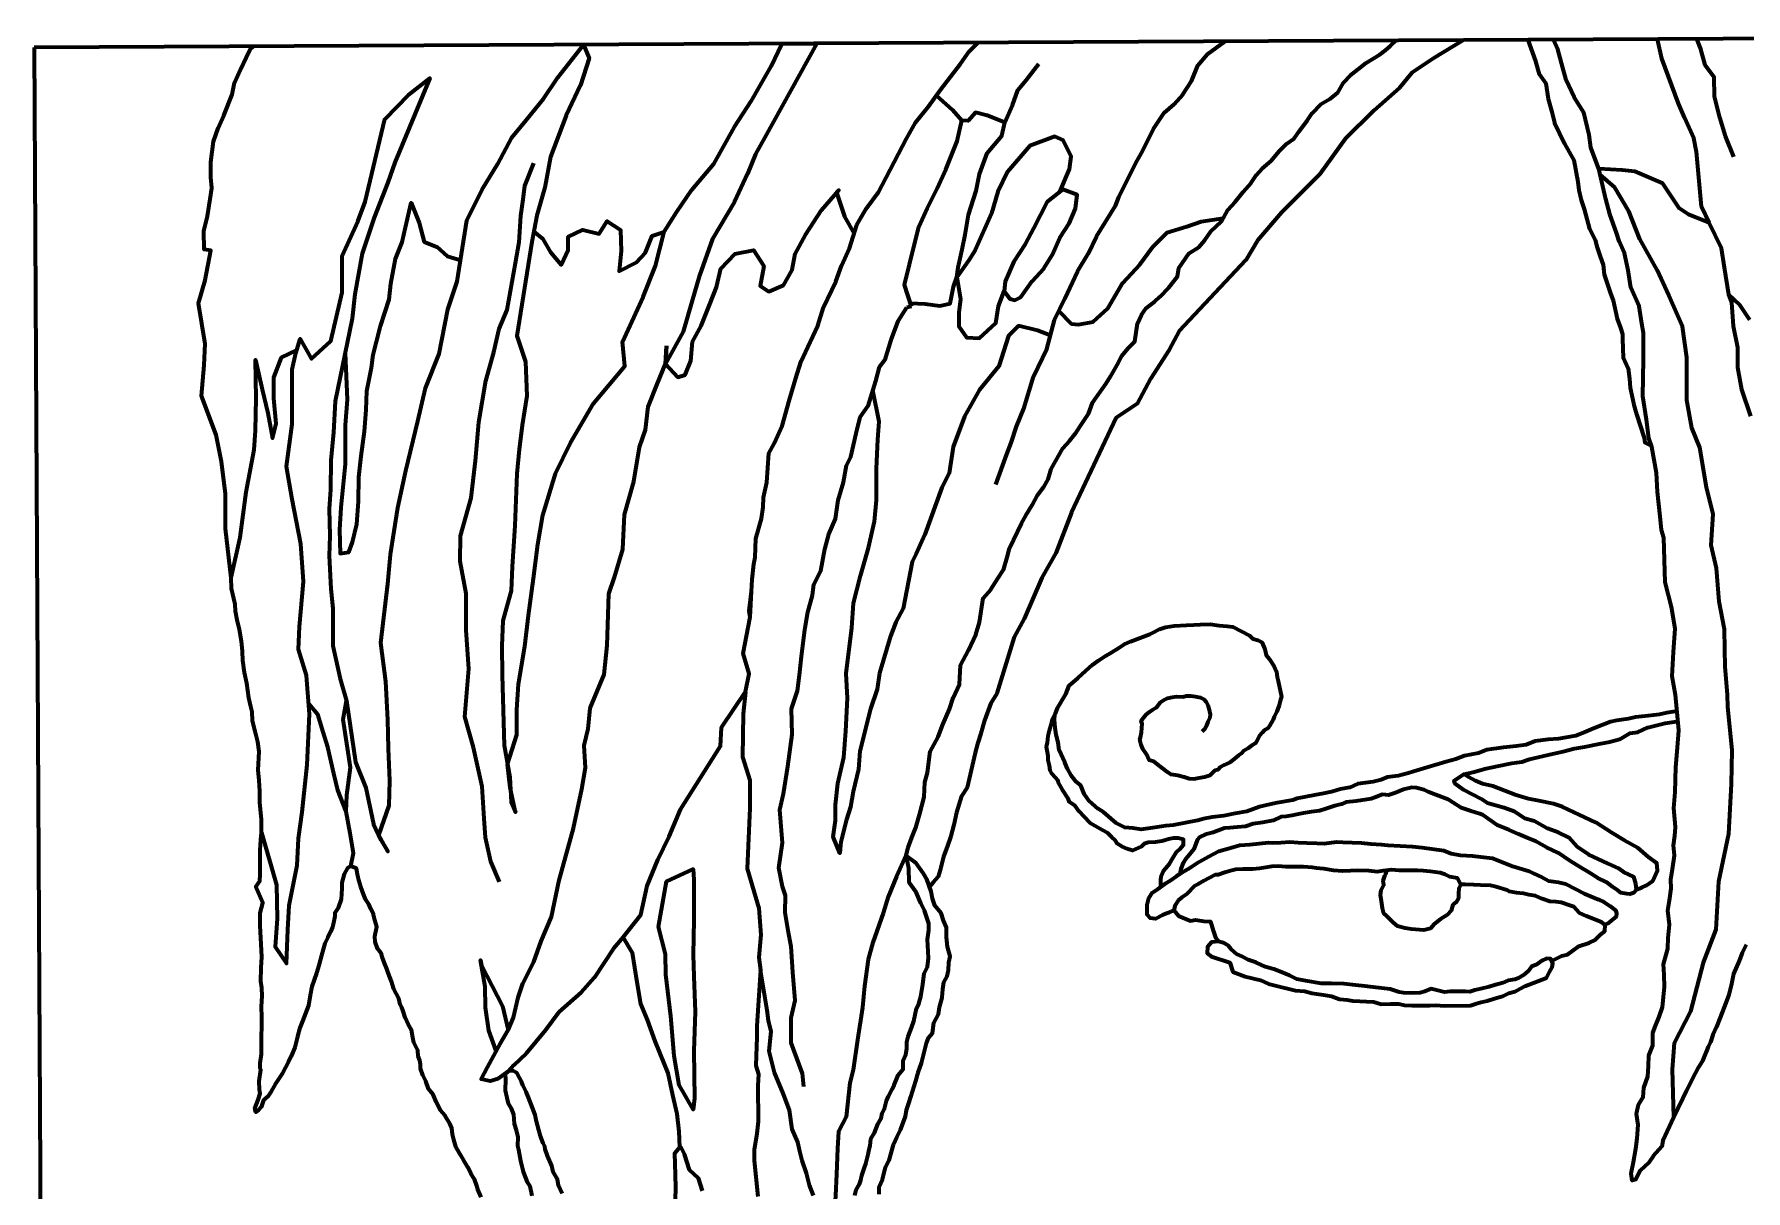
# Model space of a CAD drawing. Header units: inches. Extents: x 6 to 349, y 11 to 154.
# Drawn here: x 20.83 to 68.31, y 120.51 to 152.59 of the extents above; entities that cross this region are included whole.
import ezdxf

# ---------------------------------------------------------------- set-up
doc = ezdxf.new("R2010")
doc.units = ezdxf.units.IN
doc.header["$MEASUREMENT"] = 0
doc.layers.add('gruba', color=130, linetype='Continuous', lineweight=211)

msp = doc.modelspace()

# ---------------------------------------------------------------- linework, layer by layer
at = {"layer": 'gruba'}
for p, q in [((92.173, 152.593), (20.828, 152.223)), ((20.828, 152.223), (21.398, 42.221))]:
    msp.add_line(p, q, dxfattribs=at)
for points in [[(45.02, 129.817), (45.076, 130.03), (45.172, 130.312), (45.289, 130.584), (45.395, 130.978), (45.513, 131.436), (45.534, 131.846), (45.609, 132.113), (45.683, 132.691), (45.902, 133.106), (46.035, 133.442), (46.217, 133.873), (46.318, 134.182), (46.499, 134.561), (46.526, 135.091), (46.75, 135.506), (46.952, 135.943), (47.048, 136.279), (47.15, 136.952), (47.368, 137.186), (47.56, 137.49), (47.72, 137.735), (47.821, 138.087), (47.88, 138.337), (48.217, 139.027), (48.339, 139.246), (48.515, 139.528), (48.664, 139.81), (48.835, 140.039), (48.952, 140.252), (49.038, 140.54), (49.363, 141.107), (49.545, 141.309), (49.731, 141.544), (49.891, 141.783), (50.072, 142.066), (50.184, 142.364), (50.569, 142.899), (50.681, 143.097), (50.872, 143.422), (51, 143.667), (51.171, 143.88), (51.358, 144.066), (51.438, 144.569), (51.545, 144.809), (51.673, 144.99), (51.912, 145.177), (52.051, 145.31), (52.307, 145.571), (52.542, 145.869), (52.579, 146.103), (52.868, 146.522), (53.139, 146.687), (53.305, 146.884), (53.465, 147.118), (53.763, 147.395), (53.944, 147.72), (54.142, 147.944), (54.361, 148.223), (54.585, 148.474), (54.734, 148.692), (54.894, 148.868), (55.145, 149.076), (55.363, 149.348), (55.566, 149.55), (55.779, 149.704), (55.907, 149.886), (56.148, 150.207), (56.276, 150.404), (56.515, 150.649), (56.777, 150.798), (56.99, 150.974), (57.144, 151.251), (57.347, 151.454), (57.555, 151.624), (57.774, 151.795), (58.157, 152.034), (58.317, 152.152), (58.456, 152.274), (58.606, 152.418)], [(60.476, 152.428), (59.654, 151.929), (59.048, 151.518), (58.702, 151.107), (57.987, 150.48), (57.208, 149.701), (56.494, 148.706), (55.996, 148.208), (55.433, 147.646), (54.762, 146.867), (54.438, 146.327), (52.594, 144.352), (52.313, 143.833), (51.793, 143.032), (51.426, 142.34), (50.841, 141.951), (49.605, 139.326), (49.172, 138.201), (48.783, 137.509), (48.293, 136.377), (48.012, 135.867), (47.528, 134.306), (47.368, 134.039), (47.192, 133.554), (47.086, 133.197), (47.006, 132.931), (46.926, 132.659), (46.707, 131.697), (46.547, 131.452), (46.414, 130.999), (46.334, 130.658), (46.259, 130.349), (46.152, 130.046), (46.051, 129.779), (45.955, 129.407), (45.902, 129.215), (45.769, 129.06), (45.665, 128.942)], [(62.264, 152.437), (62.476, 151.847), (62.576, 151.481), (62.762, 151.222), (62.829, 150.803), (62.929, 150.437), (63.002, 150.138), (63.283, 149.562), (63.537, 149.095), (63.645, 148.495), (63.679, 148.27), (63.737, 147.991), (63.837, 147.716), (63.971, 147.192), (64.13, 146.892), (64.188, 146.68), (64.272, 146.426), (64.351, 146.196), (64.384, 145.93), (64.551, 145.403), (64.631, 145.207), (64.739, 144.698), (64.835, 144.452), (64.885, 144.273), (64.885, 144.131), (64.906, 143.625), (65.048, 143.324), (65.081, 143.029), (65.098, 142.783), (65.144, 142.566), (65.206, 142.316), (65.277, 142.049), (65.49, 141.397), (65.511, 141.264), (65.689, 141.174)], [(68.321, 127.335), (68.208, 127.11), (68.122, 126.886), (67.963, 126.529), (67.91, 126.245), (67.838, 125.947), (67.752, 125.722), (67.597, 125.317), (67.494, 125.056), (67.39, 124.833), (67.328, 124.63), (67.261, 124.497), (67.112, 124.109), (66.995, 123.935), (66.825, 123.6), (66.66, 123.28), (66.564, 123.065), (66.419, 122.783), (66.315, 122.547), (66.008, 121.894), (65.975, 121.737), (65.735, 121.464), (65.623, 121.294), (65.378, 121.074), (65.262, 120.821), (65.154, 120.797), (65.133, 120.987), (65.191, 121.306), (65.254, 121.671), (65.295, 121.961), (65.32, 122.342), (65.278, 122.64), (65.332, 122.889), (65.465, 123.106), (65.478, 123.363), (65.589, 123.682), (65.614, 123.968), (65.623, 124.262), (65.726, 124.54), (65.731, 124.89), (65.801, 125.085), (65.901, 125.338), (66, 125.603), (66.029, 125.889), (66.054, 126.166), (66.046, 126.496), (66.025, 126.794), (66.149, 127.225), (66.154, 127.523), (66.191, 127.892), (66.145, 128.284), (66.195, 128.557), (66.237, 128.897), (66.232, 129.145), (66.274, 129.427), (66.328, 129.806), (66.303, 130.083), (66.344, 130.357), (66.361, 130.593), (66.315, 131.127), (66.347, 131.562), (66.368, 132.262), (66.41, 132.803), (66.453, 133.28), (66.357, 134.271), (66.262, 134.78), (66.304, 135.448), (66.346, 136.106), (66.251, 136.71), (66.071, 137.389), (66.032, 138.62), (65.972, 138.833), (65.932, 139.218), (65.859, 139.896), (65.832, 140.422), (65.699, 141.143), (65.619, 141.389), (65.552, 141.908), (65.453, 142.553), (65.466, 143.058), (65.473, 143.57), (65.472, 144.312), (65.426, 144.565), (65.346, 145.05), (65.119, 145.569), (65.046, 146.048), (64.946, 146.52), (64.8, 146.852), (64.72, 147.085), (64.533, 147.6), (64.427, 148.013), (64.227, 148.857), (64.074, 149.276), (64.014, 149.449), (63.961, 149.801), (63.814, 150.417), (63.548, 150.849), (63.328, 151.321), (63.195, 151.793), (63.095, 152.172), (62.975, 152.441)], [(68.447, 141.994), (68.196, 142.733), (68.087, 143.351), (68.087, 143.905), (67.969, 144.491), (67.922, 145.147), (67.836, 145.374), (67.719, 146.119), (67.633, 146.659), (67.297, 147.362), (67.078, 147.807), (66.944, 149.326), (66.866, 149.709), (66.608, 150.279), (66.444, 150.67), (65.975, 151.923), (65.857, 152.456)], [(67.977, 149.195), (67.742, 149.769), (67.584, 150.287), (67.443, 150.869), (67.435, 151.403), (67.183, 151.736), (67.049, 152.208), (66.947, 152.462)], [(33.225, 120.328), (33.134, 120.544), (33.106, 120.643), (33.04, 120.831), (32.943, 120.99), (32.852, 121.167), (32.747, 121.346), (32.673, 121.475), (32.526, 121.723), (32.472, 121.924), (32.427, 122.079), (32.412, 122.246), (32.354, 122.377), (32.225, 122.585), (32.09, 122.743), (31.974, 122.975), (31.891, 123.182), (31.769, 123.338), (31.689, 123.55), (31.61, 123.716), (31.544, 123.9), (31.542, 124.023), (31.521, 124.127), (31.476, 124.246), (31.468, 124.399), (31.362, 124.624), (31.327, 124.763), (31.29, 124.974), (31.198, 125.126), (31.115, 125.311), (31.056, 125.522), (31.026, 125.592), (30.981, 125.675), (30.945, 125.838), (30.807, 126.099), (30.736, 126.312), (30.647, 126.558), (30.605, 126.668), (30.541, 126.82), (30.481, 126.996), (30.454, 127.102), (30.355, 127.231), (30.282, 127.414), (30.279, 127.565), (30.332, 127.829), (30.273, 128.011), (30.24, 128.169), (30.162, 128.329), (30.107, 128.455), (30.013, 128.6), (29.961, 128.736), (29.892, 128.94), (29.832, 129.121), (29.8, 129.295), (29.772, 129.451), (29.607, 129.515), (29.52, 129.456), (29.422, 129.291), (29.36, 129.055), (29.36, 128.897), (29.339, 128.596), (29.261, 128.355), (29.169, 128.223), (29.165, 128.126), (29.139, 127.984), (29.103, 127.818), (29.048, 127.695), (28.968, 127.532), (28.892, 127.367), (28.797, 127.036), (28.726, 126.755), (28.656, 126.545), (28.53, 126.178), (28.479, 125.933), (28.44, 125.648), (28.268, 125.213), (28.197, 125.026), (28.128, 124.784), (28.056, 124.479), (27.952, 124.24), (27.878, 124.081), (27.717, 123.773), (27.532, 123.492), (27.479, 123.395), (27.398, 123.261), (27.306, 123.127), (27.191, 123.019), (27.122, 122.825), (27.05, 122.742), (26.979, 122.691), (26.951, 122.795), (27.036, 123.032), (27.098, 123.21), (27.08, 123.316), (27.066, 123.546), (27.117, 123.863), (27.094, 123.902), (27.094, 124.048), (27.135, 124.297), (27.135, 124.64), (27.135, 124.838), (27.135, 124.838), (27.142, 125.02), (27.14, 125.329), (27.133, 125.621), (27.154, 125.905), (27.14, 126.141), (27.11, 126.326), (27.124, 126.692), (27.145, 126.997), (27.099, 127.865), (27.096, 128.218), (27.17, 128.492), (26.976, 128.937), (27.089, 129.102), (27.092, 129.289), (27.099, 129.662), (27.099, 129.955), (27.115, 130.252), (27.129, 130.452), (27.131, 130.796), (27.101, 131.088), (27.085, 131.277), (27.082, 131.594), (27.071, 131.89), (27.043, 132.178), (27.066, 132.698), (27.032, 132.965), (26.972, 133.182), (26.884, 133.542), (26.87, 133.793), (26.835, 133.941), (26.782, 134.182), (26.727, 134.59), (26.662, 134.883), (26.618, 135.218), (26.604, 135.469), (26.577, 135.753), (26.521, 136.081), (26.454, 136.348), (26.411, 136.583), (26.399, 136.781), (26.298, 137.214), (26.291, 137.509), (26.291, 137.509), (26.134, 138.885), (26.134, 139.842), (26.027, 140.739), (25.875, 141.483), (25.465, 142.562), (25.541, 143.413), (25.571, 144.006), (25.389, 145.134), (25.571, 145.772), (25.723, 146.592), (25.544, 146.619), (25.532, 147.133), (25.639, 147.55), (25.705, 148.016), (25.753, 148.324), (25.729, 148.616), (25.729, 149.046), (25.801, 149.62), (25.926, 149.99), (26.087, 150.336), (26.315, 150.923), (26.386, 151.246), (26.548, 151.616), (26.703, 151.95), (26.81, 152.159), (26.912, 152.254)], [(27.129, 130.452), (27.549, 128.996), (27.566, 128.06), (27.514, 127.28), (27.826, 126.812), (27.861, 127.748), (27.896, 128.424), (28.121, 129.533), (28.156, 130.279), (28.26, 131.007), (28.399, 132.324), (28.468, 133.728), (28.381, 134.802), (28.156, 135.522), (28.191, 136.163), (28.295, 137.411), (28.226, 138.451), (27.983, 139.699), (27.827, 140.6), (27.983, 141.779), (27.983, 143.294), (28.087, 143.745), (28.209, 144.143), (28.521, 143.589), (29.058, 144.074), (29.37, 145.426), (29.37, 146.448), (29.804, 147.401), (30.012, 147.939), (30.551, 150.232), (31.21, 150.908), (31.799, 151.376), (30.828, 149.037), (30.637, 148.482), (30.256, 147.511), (29.926, 146.506), (29.718, 145.38), (29.649, 144.704), (29.18, 142.411), (29.128, 141.544), (29.059, 140.764), (29.042, 139.967), (29.007, 139.422), (29.024, 138.677), (29.007, 138.122), (29.059, 137.203), (29.111, 136.666), (29.111, 135.626), (29.319, 134.708), (29.493, 134.101), (29.736, 132.397), (30.031, 131.686), (30.239, 130.681), (30.447, 130.248), (30.638, 129.918), (30.385, 130.376), (30.672, 131.201), (30.69, 131.877), (30.655, 132.778), (30.638, 133.575), (30.586, 134.632), (30.447, 135.707), (30.638, 137.342), (30.707, 138.157), (30.915, 139.457), (31.141, 140.479), (31.471, 141.854), (31.679, 142.773), (32.061, 143.726), (32.304, 144.957), (32.564, 145.737), (32.825, 147.423), (33.258, 148.289), (33.692, 149), (34.074, 149.728), (34.472, 150.213), (34.958, 150.802), (35.357, 151.392), (36.067, 152.302), (36.224, 151.929), (35.981, 151.184), (35.582, 150.335), (35.149, 149.191), (34.993, 148.341), (34.767, 147.562), (34.629, 146.834), (34.212, 144.229), (34.455, 143.501), (34.489, 142.565), (34.368, 141.751), (34.281, 141.075), (34.212, 140.399), (34.16, 138.954), (34.09, 137.828), (34.056, 137.152), (33.83, 136.32), (33.795, 135.627), (33.813, 134.812), (33.865, 132.865), (34.021, 131.981), (34.055, 131.288), (34.177, 131.01), (34.035, 131.696), (33.956, 132.347), (34.212, 133.159), (34.212, 133.853), (34.264, 134.563), (34.437, 135.603), (34.541, 136.47), (34.68, 137.492), (34.802, 138.434), (34.94, 139.249), (35.287, 140.41), (35.704, 141.259), (36.345, 142.351), (37.214, 143.38), (37.145, 144.056), (37.717, 145.304), (38.064, 146.171), (38.307, 147.107), (38.655, 147.666), (39.071, 148.273), (39.678, 149.001), (40.25, 150.023), (40.719, 150.734), (41.274, 151.704), (41.568, 152.33), (42.54, 152.335), (41.1, 149.729), (40.84, 149.261), (40.615, 148.724), (40.25, 147.944), (39.643, 146.921), (39.279, 145.899), (39.071, 145.171), (38.828, 144.339), (38.339, 143.451)], [(41.048, 139.471), (41.058, 139.74), (41.147, 140.16), (41.211, 140.975), (41.351, 141.243), (41.58, 141.733), (41.778, 142.461), (41.944, 143.022), (42.103, 143.525), (42.288, 143.919), (42.569, 144.515), (42.722, 145.018), (43.066, 145.737), (43.225, 146.17), (43.448, 146.66), (43.646, 147.306), (43.907, 147.752), (44.251, 148.21), (44.461, 148.618), (45.029, 149.696), (45.278, 150.148), (45.634, 150.588), (45.966, 151.046), (46.527, 151.775), (46.763, 152.112), (47.005, 152.358)], [(47.506, 140.103), (47.805, 140.946), (47.928, 141.253), (48.077, 141.709), (48.279, 142.21), (48.552, 143.096), (48.92, 143.868), (49.132, 144.673), (49.422, 145.261), (49.765, 146.007), (50.063, 146.498), (50.292, 146.981), (50.819, 147.832), (50.915, 148.069), (51.39, 149.023), (51.575, 149.348), (51.882, 149.971), (52.172, 150.41), (52.453, 150.655), (52.69, 150.919), (52.936, 151.287), (53.112, 151.726), (53.375, 152.042), (53.858, 152.394)], [(47.751, 150.142), (47.963, 150.623), (48.116, 151.038), (48.342, 151.315), (48.692, 151.774)], [(45.164, 145.043), (44.974, 145.644), (45.112, 146.203), (45.365, 147.248), (45.597, 147.754), (45.872, 148.314), (46.115, 148.841), (46.431, 149.622), (46.558, 150.202), (46.315, 150.487), (45.856, 150.895)], [(49.277, 148.22), (49.544, 148.851), (49.595, 149.201), (49.376, 149.652), (49.143, 149.754), (48.444, 149.492), (47.831, 148.778), (47.562, 148.218), (47.38, 147.62), (46.927, 146.599), (46.752, 146.329), (46.424, 145.855), (46.461, 146.125), (46.57, 146.62), (46.65, 147.028), (46.745, 147.582), (46.956, 148.252), (47.051, 148.711), (47.263, 149.293), (47.671, 149.778), (47.751, 150.142), (47.263, 150.339), (46.935, 150.419), (46.738, 150.186), (46.558, 150.202)], [(33.738, 129.081), (33.49, 129.647), (33.349, 130.307), (33.313, 130.837), (33.254, 131.722), (33.018, 132.806), (32.77, 133.655), (32.888, 134.992), (32.806, 136.065), (32.806, 137.079), (32.641, 137.975), (32.652, 138.682), (32.947, 139.736), (33.065, 140.762), (33.16, 141.835), (33.36, 142.978), (33.573, 143.77), (33.726, 144.419), (33.951, 144.949), (34.175, 146.239), (34.281, 146.828), (34.329, 147.559), (34.388, 148.007), (34.435, 148.385), (34.684, 149.014)], [(67.297, 147.362), (66.723, 147.589), (66.471, 147.757), (66.01, 148.448), (65.234, 148.784), (64.877, 148.826), (64.227, 148.857)], [(66.315, 122.547), (66.271, 123.869), (66.33, 124.611), (66.78, 125.491), (67.132, 126.839), (67.484, 127.757), (67.562, 129.085), (67.836, 130.414), (67.914, 131.801), (67.933, 132.719), (67.807, 133.932), (67.8, 134.269), (67.738, 135.056), (67.73, 135.532), (67.715, 136.084), (67.569, 136.852), (67.492, 137.777), (67.346, 138.414), (67.4, 139.274), (67.223, 140.026), (67.032, 141.131), (66.81, 141.671), (66.675, 142.445), (66.675, 143.624), (66.552, 144.484), (66.171, 145.348), (65.851, 146.048), (65.372, 146.908), (65.064, 147.681), (64.671, 148.345), (64.265, 148.695)], [(38.368, 143.949), (38.339, 143.451), (38.682, 143.076), (38.887, 143.144), (39.04, 143.536), (39.091, 144.064), (39.33, 144.506), (39.569, 145.102), (39.756, 145.579), (39.875, 146.09), (40.267, 146.499), (40.778, 146.601), (41.068, 146.158), (40.966, 145.613), (41.205, 145.46), (41.614, 145.63), (41.852, 146.056), (41.937, 146.499), (42.227, 147.027), (42.67, 147.708), (43.147, 148.27), (43.088, 148.2), (43.301, 147.538), (43.571, 147.061)], [(45.135, 145.136), (45.542, 145.112), (45.95, 145.061), (46.235, 145.119), (46.329, 145.585), (46.424, 145.855), (46.519, 145.243), (46.475, 144.871), (46.475, 144.485), (46.686, 144.179), (47.051, 144.158), (47.503, 144.573), (47.576, 145.053), (47.736, 145.469), (47.896, 145.25), (48.028, 145.214), (48.195, 145.294), (48.516, 145.745), (48.837, 146.095), (49.062, 146.459), (49.281, 146.947), (49.536, 147.34), (49.711, 147.755), (49.762, 148.141), (49.361, 148.287), (48.931, 147.945), (48.552, 147.202), (48.319, 146.765), (48.006, 146.284), (47.758, 145.731), (47.736, 145.469)], [(29.454, 143.749), (29.513, 142.459), (29.458, 141.75), (29.458, 141.26), (29.458, 140.661), (29.331, 139.462), (29.295, 138.845), (29.313, 138.191), (29.551, 138.228), (29.658, 138.506), (29.779, 138.999), (29.822, 139.634), (29.829, 140.305), (29.901, 140.89), (29.987, 141.575), (30.037, 142.171), (30.051, 142.692), (30.18, 143.334), (30.23, 143.698), (30.323, 144.055), (30.437, 144.497), (30.673, 145.236), (30.723, 145.671), (30.852, 146.363), (31.037, 146.827), (31.13, 147.234), (31.28, 147.912), (31.508, 147.362), (31.644, 146.834), (31.994, 146.691), (32.28, 146.434), (32.655, 146.329)], [(34.683, 147.119), (34.939, 146.917), (35.145, 146.55), (35.444, 146.194), (35.64, 146.607), (35.64, 146.974), (36.042, 147.17), (36.501, 147.055), (36.72, 147.411), (37.088, 147.17), (37.11, 146.573), (37.053, 146.021), (37.524, 146.262), (37.789, 146.538), (37.972, 146.997), (38.307, 147.107)], [(49.254, 144.92), (49.6, 144.558), (49.79, 144.536), (50.202, 144.61), (50.614, 144.98), (51.026, 145.697), (51.501, 146.203), (51.86, 146.699), (52.261, 147.09), (52.799, 147.259), (53.201, 147.396), (53.814, 147.487)], [(68.422, 144.666), (68.147, 145.085), (67.836, 145.374)], [(42.176, 123.395), (42.145, 123.759), (41.828, 124.614), (41.828, 125.31), (41.939, 125.785), (41.875, 126.577), (41.828, 127.289), (41.74, 127.729), (41.659, 128.227), (41.671, 128.7), (41.584, 128.951), (41.484, 129.468), (41.584, 130.164), (41.515, 131.072), (41.615, 131.524), (41.733, 132.282), (41.852, 133.166), (41.833, 133.881), (41.998, 134.375), (42.06, 134.808), (42.115, 135.33), (42.204, 136.066), (42.286, 136.557), (42.419, 137.033), (42.454, 137.329), (42.646, 137.702), (42.759, 138.306), (42.872, 138.723), (43.055, 139.148), (43.126, 139.669), (43.274, 140.168), (43.36, 140.632), (43.481, 140.87), (43.629, 141.515), (43.739, 141.967), (43.965, 142.283), (44.176, 142.975), (44.277, 143.365), (44.437, 143.567), (44.601, 144.117), (44.793, 144.634), (45.033, 145.013)], [(45.164, 145.043), (45.033, 145.013)], [(49.017, 144.237), (48.659, 144.372), (48.133, 144.504), (47.853, 144.224), (47.59, 143.386), (47.047, 142.728), (46.635, 141.988), (46.323, 141.15), (46.213, 140.414), (46.007, 140.014), (45.538, 138.711), (45.291, 138.176), (45.182, 137.953), (44.929, 136.666), (44.728, 136.284), (44.579, 135.895), (44.274, 134.869), (44.209, 134.422), (44.028, 133.878), (43.729, 132.702), (43.697, 132.203), (43.548, 131.581), (43.47, 131.159), (43.36, 130.81), (43.206, 130.188), (43.175, 129.877), (43.175, 129.877), (42.988, 130.323), (43.06, 130.779), (43.06, 131.215), (43.123, 131.806), (43.289, 132.532), (43.341, 133.257), (43.392, 134.17), (43.351, 134.854), (43.507, 136.123), (43.559, 136.807), (43.745, 137.564), (43.974, 138.342), (44.14, 139.078), (44.192, 139.674), (44.192, 140.545), (44.233, 141.354), (44.264, 141.851), (44.096, 142.714)], [(38.733, 121.722), (38.719, 122.155), (38.66, 122.642), (38.543, 123.159), (38.417, 123.773), (38.056, 124.661), (37.84, 125.25), (37.655, 125.698), (37.557, 126.293), (37.421, 127.112), (37.167, 127.541), (36.894, 127.229), (36.357, 126.42), (35.996, 126.01), (35.382, 125.464), (35.011, 124.967), (34.474, 124.314), (34.133, 123.992), (33.986, 123.829), (33.684, 123.612), (33.479, 123.553), (33.225, 123.602), (33.401, 123.933), (33.752, 124.587), (33.977, 124.967), (34.123, 125.318), (34.25, 125.874), (34.386, 126.254), (34.689, 126.858), (34.894, 127.434), (35.177, 128.106), (35.391, 129.126), (35.567, 129.76), (35.792, 130.569), (36.016, 131.651), (36.123, 132.246), (36.084, 132.86), (36.192, 133.324), (36.25, 133.899), (36.641, 134.835), (36.719, 135.634), (36.768, 137.071), (36.924, 137.529), (37.158, 138.309), (37.207, 139.268), (37.461, 140.185), (37.617, 141.141), (37.783, 141.618), (37.861, 142.252), (38.105, 142.886), (38.339, 143.451), (38.368, 143.949)], [(26.291, 137.509), (26.291, 137.509), (26.536, 138.63), (26.707, 139.886), (26.925, 141.062), (26.97, 141.6), (26.981, 142.498), (26.97, 143.564), (27.149, 142.733), (27.306, 142.083), (27.441, 141.387), (27.542, 141.78), (27.475, 142.487), (27.475, 143.07), (27.688, 143.62), (28.113, 143.829)], [(40.692, 136.422), (40.664, 136.6), (40.724, 137.134), (40.747, 137.463), (40.791, 137.89), (40.831, 138.074), (40.85, 138.604), (41.001, 139.158), (41.048, 139.471)], [(40.555, 134.352), (40.661, 134.845), (40.497, 135.417), (40.692, 136.422), (40.724, 137.134)], [(52.084, 128.943), (52.083, 129.06), (52.077, 129.137), (52.094, 129.234), (52.159, 129.381), (52.224, 129.459), (52.325, 129.576), (52.413, 129.736), (52.519, 129.902), (52.612, 129.988), (52.713, 130.106), (52.713, 130.17), (52.711, 130.255), (52.564, 130.287), (52.429, 130.291), (52.297, 130.259), (52.113, 130.203), (51.93, 130.175), (51.727, 130.166), (51.623, 130.129), (51.548, 130.063), (51.292, 129.949), (51.148, 129.99), (51.003, 130.061), (50.876, 130.136), (50.811, 130.232), (50.721, 130.322), (50.598, 130.438), (50.462, 130.513), (50.265, 130.619), (50.123, 130.706), (49.957, 130.883), (49.814, 131.032), (49.7, 131.187), (49.543, 131.288), (49.508, 131.391), (49.351, 131.631), (49.239, 131.826), (49.23, 131.878), (49.055, 132.077), (49.012, 132.168), (48.99, 132.31), (48.956, 132.453), (48.954, 132.578), (48.909, 132.821), (48.939, 132.947), (48.956, 133.126), (48.997, 133.277), (49.057, 133.499), (49.073, 133.591), (49.159, 133.749), (49.213, 133.894), (49.443, 134.287), (49.536, 134.525), (49.645, 134.618), (49.789, 134.736), (49.901, 134.844), (50.182, 135.096), (50.354, 135.216), (50.517, 135.331), (50.722, 135.448), (50.918, 135.566), (51.051, 135.665), (51.244, 135.75), (51.772, 135.947), (51.869, 135.992), (52.041, 136.091), (52.207, 136.142), (52.448, 136.179), (52.789, 136.2), (52.997, 136.206), (53.178, 136.218), (53.447, 136.224), (53.7, 136.191), (53.923, 136.17), (54.074, 136.151), (54.542, 135.916), (54.631, 135.819), (54.776, 135.785), (54.882, 135.727), (54.964, 135.532), (55.007, 135.368), (55.083, 135.266), (55.227, 135.057), (55.287, 134.904), (55.308, 134.753), (55.333, 134.645), (55.433, 134.215), (55.399, 134.134), (55.361, 133.979), (55.297, 133.807), (55.229, 133.654), (55.197, 133.578), (55.099, 133.407), (55.062, 133.344), (54.944, 133.279), (54.89, 133.211), (54.818, 133.13), (54.731, 132.968), (54.702, 132.918), (54.607, 132.86), (54.494, 132.78), (54.391, 132.722), (54.315, 132.639), (54.236, 132.582), (54.07, 132.443), (53.991, 132.385), (53.825, 132.311), (53.727, 132.257), (53.658, 132.189), (53.575, 132.164), (53.436, 132.032), (53.288, 131.987), (53.135, 131.953), (53.001, 131.929), (52.871, 131.933), (52.73, 131.978), (52.551, 132.028), (52.363, 132.061), (52.265, 132.122), (52.113, 132.244), (51.984, 132.336), (51.888, 132.418), (51.758, 132.457), (51.68, 132.617), (51.584, 132.771), (51.538, 132.879), (51.494, 133.027), (51.518, 133.084), (51.546, 133.222), (51.553, 133.351), (51.564, 133.458), (51.535, 133.548), (51.604, 133.631), (51.672, 133.724), (51.762, 133.792), (51.859, 133.862), (51.963, 133.917), (52.074, 134.061), (52.156, 134.116), (52.268, 134.176), (52.399, 134.198), (52.518, 134.218), (52.7, 134.21), (52.794, 134.243), (52.916, 134.236), (53.039, 134.224), (53.182, 134.188), (53.272, 134.143), (53.342, 134.073), (53.386, 133.979), (53.413, 133.886), (53.449, 133.718), (53.439, 133.626), (53.388, 133.514), (53.346, 133.413), (53.308, 133.335), (53.231, 133.248)], [(29.485, 131.031), (29.246, 131.618), (29.138, 132.084), (28.971, 132.814), (28.839, 133.233), (28.695, 133.723), (28.444, 134.019)], [(29.607, 129.515), (29.689, 129.871), (29.593, 130.433), (29.485, 131.031), (29.497, 131.486), (29.605, 132.252), (29.402, 133.58), (29.493, 134.101)], [(37.167, 127.541), (37.656, 128.162), (37.83, 128.965), (38.129, 129.689), (38.444, 130.334), (38.759, 131.089), (39.862, 132.841), (39.894, 133.361), (40.555, 134.352), (40.492, 133.739), (40.476, 132.542), (40.681, 131.897), (40.681, 131.126), (40.603, 129.452), (40.933, 128.351), (40.981, 127.611), (40.933, 126.981), (40.974, 126.626)], [(66.401, 133.812), (66.117, 133.767), (65.919, 133.723), (65.599, 133.683), (65.253, 133.651), (65.052, 133.601), (64.734, 133.551), (64.558, 133.516), (64.338, 133.431), (64.084, 133.337), (63.829, 133.224), (63.597, 133.13), (63.112, 133.042), (62.826, 133.029), (62.467, 132.982), (62.213, 132.878), (61.936, 132.847), (61.591, 132.806), (61.121, 132.74), (60.898, 132.645), (60.508, 132.57), (60.263, 132.485), (59.984, 132.404), (59.464, 132.249), (59.181, 132.171), (58.939, 132.089), (58.668, 132.017), (58.367, 131.982), (58.191, 131.913), (57.968, 131.853), (57.545, 131.796), (57.326, 131.699), (57.055, 131.649), (56.813, 131.576), (56.596, 131.526), (56.348, 131.485), (55.863, 131.388), (55.744, 131.344), (55.31, 131.275), (55.097, 131.224), (54.817, 131.158), (54.471, 131.026), (54.144, 130.976), (53.833, 130.91), (53.509, 130.869), (53.267, 130.822), (53.1, 130.781), (52.434, 130.652), (52.22, 130.63), (51.855, 130.58), (51.532, 130.53), (51.308, 130.567), (51.079, 130.586), (50.843, 130.706), (50.491, 131.01), (50.346, 131.102), (50.189, 131.243), (50.079, 131.337), (49.956, 131.522), (49.862, 131.748), (49.72, 131.859), (49.594, 132.029), (49.494, 132.211), (49.418, 132.393), (49.261, 132.733), (49.233, 132.944), (49.173, 133.154), (49.154, 133.355), (49.135, 133.566), (49.139, 133.712)], [(65.06, 128.739), (65.205, 128.787), (65.28, 128.862), (65.26, 129.022), (65.2, 129.217), (64.929, 129.343), (64.789, 129.453), (64.483, 129.588), (63.946, 129.834), (63.635, 130.054), (63.4, 130.305), (63.114, 130.45), (62.808, 130.56), (62.447, 130.766), (62.176, 130.837), (61.88, 131.032), (61.609, 131.133), (61.143, 131.263), (60.977, 131.368), (60.476, 131.629), (60.476, 131.629), (60.24, 131.809), (60.215, 131.894), (60.486, 132.07), (60.742, 132.125), (61.103, 132.22), (61.409, 132.285), (61.82, 132.375), (62.095, 132.405), (62.306, 132.48), (62.942, 132.629), (63.244, 132.695), (63.561, 132.78), (63.831, 132.821), (64.24, 132.906), (64.535, 132.959), (64.812, 133.038), (65.089, 133.201), (65.312, 133.232), (65.588, 133.361), (66.07, 133.485), (66.318, 133.516), (66.428, 133.531)], [(65.28, 128.862), (65.429, 128.921), (65.541, 128.977), (65.729, 129.109), (65.856, 129.389), (65.836, 129.597), (65.612, 129.765), (65.317, 130.019), (64.94, 130.222), (64.594, 130.436), (64.152, 130.726), (63.699, 130.934), (63.22, 131.16), (62.976, 131.247), (62.569, 131.323), (62.284, 131.384), (61.907, 131.496), (61.628, 131.603), (61.292, 131.735), (61.007, 131.796), (60.808, 131.877), (60.625, 131.979), (60.486, 132.07)], [(65.06, 128.739), (64.838, 128.777), (64.759, 128.838), (64.607, 128.937), (64.444, 129.066), (64.193, 129.191), (63.941, 129.343), (63.746, 129.463), (63.424, 129.664), (63.099, 129.887), (62.787, 130.033), (62.497, 130.199), (62.258, 130.293), (62.001, 130.401), (61.735, 130.52), (61.408, 130.655), (61.007, 130.933), (60.928, 130.965), (60.691, 131.035), (60.417, 131.134), (60.177, 131.277), (60.052, 131.359), (59.639, 131.521), (59.499, 131.573), (59.385, 131.634), (59.174, 131.69), (59.043, 131.699), (58.815, 131.64), (58.593, 131.544), (58.4, 131.486), (58.231, 131.503), (58.015, 131.418), (57.915, 131.383), (57.502, 131.313), (57.213, 131.29), (57.096, 131.229), (56.912, 131.185), (56.655, 131.103), (56.48, 131.053), (56.263, 131.024), (56.041, 130.986), (55.854, 130.951), (55.726, 130.916), (55.556, 130.893), (55.407, 130.881), (55.193, 130.779), (54.907, 130.729), (54.647, 130.688), (54.434, 130.615), (54.197, 130.595), (53.995, 130.574), (53.844, 130.568), (53.536, 130.451), (53.311, 130.393), (53.174, 130.328), (53.089, 130.232), (53.001, 129.981), (52.828, 129.786), (52.766, 129.704), (52.701, 129.603), (52.633, 129.435), (52.607, 129.298), (52.512, 129.234)], [(52.44, 128.289), (52.28, 128.215), (52.125, 128.156), (51.929, 128.051), (51.788, 128.074), (51.702, 128.165), (51.702, 128.443), (51.747, 128.629), (51.852, 128.779), (52.011, 128.888), (52.216, 129.043), (52.357, 129.121), (52.512, 129.234), (52.667, 129.339), (52.89, 129.466), (53.077, 129.598), (53.25, 129.685), (53.409, 129.78), (53.687, 129.93), (54.019, 130.021), (54.269, 130.094), (54.552, 130.112), (55.066, 130.171), (55.189, 130.157), (55.406, 130.168), (55.657, 130.185), (55.894, 130.168), (56.133, 130.163), (56.413, 130.148), (56.61, 130.145), (56.955, 130.191), (57.127, 130.183), (57.644, 130.157), (57.907, 130.137), (58.207, 130.114), (58.378, 130.094), (58.72, 130.074), (59.066, 130.063), (59.331, 130.034), (59.931, 129.948), (60.134, 129.869), (60.391, 129.817), (60.728, 129.797), (60.962, 129.777), (61.281, 129.737), (61.836, 129.517), (62.11, 129.431), (62.298, 129.372), (62.427, 129.306), (62.646, 129.209), (62.832, 129.106), (63.117, 129.072), (63.303, 129.027), (63.829, 128.752), (64, 128.683), (64.226, 128.589), (64.383, 128.512), (64.54, 128.41), (64.691, 128.296), (64.725, 128.213), (64.716, 128.107), (64.571, 127.999), (64.508, 127.945), (64.391, 127.885)], [(45.02, 129.817), (44.744, 129.229), (44.516, 128.661), (44.374, 128.206), (44.09, 127.397), (43.962, 126.928), (43.862, 126.189), (43.805, 125.592), (43.663, 124.697), (43.55, 123.859), (43.45, 123.504), (43.351, 122.561), (43.137, 122.149), (43.109, 121.68), (43.08, 120.97), (43.052, 120.373), (43.009, 119.691), (43.178, 119.198)], [(43.589, 120.376), (43.633, 120.532), (43.718, 120.692), (43.761, 120.806), (43.789, 120.936), (43.852, 121.123), (43.895, 121.255), (43.965, 121.519), (43.982, 121.605), (44.021, 121.761), (44.038, 121.953), (44.14, 122.113), (44.185, 122.234), (44.23, 122.358), (44.324, 122.511), (44.349, 122.658), (44.411, 122.777), (44.473, 123.008), (44.53, 123.132), (44.626, 123.326), (44.68, 123.445), (44.737, 123.581), (44.795, 123.715), (44.933, 123.879), (44.929, 124.118), (45.006, 124.285), (45.036, 124.445), (45.036, 124.627), (45.076, 124.784), (45.167, 125.025), (45.225, 125.212), (45.3, 125.565), (45.366, 125.708), (45.422, 125.897), (45.476, 126.23), (45.512, 126.536), (45.611, 126.721), (45.638, 126.965), (45.63, 127.142), (45.611, 127.48), (45.641, 127.739), (45.641, 127.921), (45.58, 128.117), (45.527, 128.286), (45.424, 128.49), (45.291, 128.789), (45.103, 129.065), (45.092, 129.456), (45.02, 129.817)], [(44.263, 120.414), (44.269, 120.617), (44.364, 120.819), (44.444, 121.165), (44.54, 121.362), (44.588, 121.527), (44.668, 121.79), (44.759, 121.998), (44.855, 122.195), (44.929, 122.397), (44.999, 122.567), (45.025, 122.743), (45.089, 122.94), (45.142, 123.11), (45.281, 123.554), (45.35, 123.794), (45.446, 124.049), (45.505, 124.31), (45.579, 124.603), (45.633, 124.747), (45.745, 124.877), (45.782, 125.17), (45.91, 125.41), (45.937, 125.601), (46.016, 125.873), (46.032, 126.097), (46.059, 126.294), (46.155, 126.464), (46.187, 126.629), (46.203, 126.842), (46.24, 127.004), (46.166, 127.275), (46.134, 127.547), (46.134, 127.808), (46.054, 128.01), (45.985, 128.207), (45.814, 128.42), (45.745, 128.619), (45.713, 128.811), (45.59, 129.152), (45.494, 129.311), (45.388, 129.466), (45.297, 129.599), (45.297, 129.599), (45.121, 129.727), (45.121, 129.727), (45.02, 129.817)], [(39.129, 129.141), (39.129, 128.021), (39.111, 127.056), (39.129, 126.453), (39.163, 125.471), (39.129, 124.386), (39.146, 123.076), (39.111, 122.766), (38.715, 123.438), (38.577, 124.248), (38.491, 125.35), (38.353, 126.505), (38.336, 127.073), (38.146, 127.832), (38.37, 129.089), (39.111, 129.434), (39.129, 129.141)], [(62.926, 126.887), (63.206, 127.022), (63.367, 127.066), (63.498, 127.162), (63.678, 127.297), (63.962, 127.384), (64.119, 127.459), (64.281, 127.616), (64.399, 127.712), (64.403, 127.874), (64.307, 127.961), (64.093, 128.044), (63.887, 128.131), (63.686, 128.219), (63.541, 128.384), (63.424, 128.42), (63.189, 128.501), (63.041, 128.528), (62.868, 128.537), (62.66, 128.607), (62.479, 128.688), (62.294, 128.717), (62.144, 128.753), (61.945, 128.774), (61.748, 128.815), (61.686, 128.846), (61.388, 128.941), (61.222, 128.978), (60.949, 128.99), (60.765, 128.994), (60.519, 129.009), (60.401, 129.008), (60.31, 129.178), (60.102, 129.217), (59.966, 129.281), (59.828, 129.328), (59.553, 129.369), (59.365, 129.383), (59.201, 129.389), (58.688, 129.392), (58.488, 129.411), (58.253, 129.386), (58.086, 129.359), (57.853, 129.384), (57.537, 129.391), (57.344, 129.388), (57.122, 129.376), (56.873, 129.395), (56.604, 129.436), (56.402, 129.459), (56.276, 129.478), (56.04, 129.497), (55.79, 129.494), (55.547, 129.496), (55.342, 129.516), (55.163, 129.501), (55.048, 129.485), (54.82, 129.447), (54.623, 129.428), (54.354, 129.426), (54.166, 129.419), (53.974, 129.372), (53.852, 129.337), (53.668, 129.275), (53.584, 129.271), (53.415, 129.177), (53.278, 129.104), (53.115, 129.012), (53.024, 128.969), (52.806, 128.733), (52.659, 128.643), (52.564, 128.558), (52.479, 128.435), (52.44, 128.289), (52.575, 128.134), (52.907, 127.997), (53.042, 128.024), (53.276, 127.988), (53.461, 127.974), (53.533, 127.732), (53.596, 127.534), (53.684, 127.42)], [(60.401, 129.008), (60.347, 128.891), (60.339, 128.761), (60.342, 128.628), (60.278, 128.513), (60.186, 128.438), (60.131, 128.279), (60.036, 128.161), (59.836, 128.039), (59.666, 127.907), (59.565, 127.788), (59.374, 127.736), (59.025, 127.765), (58.855, 127.797), (58.644, 127.846), (58.523, 127.947), (58.338, 128.135), (58.263, 128.201), (58.234, 128.351), (58.199, 128.544), (58.179, 128.715), (58.193, 128.85), (58.266, 128.997), (58.251, 129.11), (58.297, 129.243), (58.326, 129.303), (58.346, 129.396)], [(53.488, 127.008), (53.992, 126.843), (54.08, 126.58), (54.419, 126.449), (54.847, 126.35), (55.066, 126.252), (55.442, 126.16), (55.631, 126.111), (55.82, 126.065), (56.063, 126.049), (56.271, 125.992), (56.595, 125.946), (56.816, 125.906), (57.035, 125.828), (57.251, 125.809), (57.405, 125.779), (57.976, 125.749), (58.194, 125.682), (58.453, 125.69), (58.683, 125.698), (58.839, 125.657), (59.047, 125.652), (59.296, 125.652), (59.539, 125.647), (59.717, 125.66), (59.938, 125.639), (60.671, 125.644), (60.809, 125.69), (60.968, 125.738), (61.135, 125.779), (61.335, 125.844), (61.573, 125.903), (61.732, 125.987), (61.91, 126.035), (62.061, 126.116), (62.175, 126.189), (62.778, 126.419), (62.867, 126.581), (62.934, 126.713), (62.956, 126.815), (62.902, 126.945), (62.783, 126.95), (62.661, 126.894), (62.491, 126.778), (62.362, 126.732), (62.27, 126.605), (62.14, 126.489), (62.005, 126.405), (61.897, 126.368), (61.719, 126.341), (61.568, 126.279), (61.363, 126.222), (61.193, 126.165), (60.958, 126.114), (60.793, 126.071), (60.656, 126.03), (60.537, 126.033), (60.109, 126.033), (59.953, 126.022), (59.58, 126.108), (59.408, 126.041), (59.27, 126), (59.07, 125.992), (58.811, 125.998), (58.697, 126.019), (58.44, 126.1), (58.13, 126.135), (57.887, 126.17), (57.738, 126.184), (57.477, 126.208), (57.161, 126.251), (56.817, 126.262), (56.531, 126.257), (56.096, 126.335), (55.85, 126.381), (55.653, 126.478), (55.432, 126.575), (55.213, 126.656), (54.98, 126.724), (54.726, 126.84), (54.508, 126.918), (54.34, 127.005), (54.189, 127.072), (54.035, 127.207), (53.96, 127.299), (53.817, 127.385), (53.684, 127.42), (53.49, 127.401), (53.377, 127.277), (53.366, 127.102), (53.488, 127.008)], [(33.644, 124.386), (33.443, 124.959), (33.348, 125.596), (33.337, 126.173), (33.207, 126.904), (33.233, 126.758), (33.82, 125.631), (33.977, 124.967)], [(42.449, 120.377), (42.331, 120.667), (42.248, 120.996), (42.13, 121.348), (42.063, 121.605), (42.013, 121.859), (41.856, 122.216), (41.783, 122.741), (41.61, 123.193), (41.365, 123.79), (41.214, 124.382), (41.269, 124.927), (41.197, 125.228), (41.157, 125.519), (40.974, 126.626), (40.873, 125.088), (40.873, 124.772), (40.847, 123.984), (40.921, 123.741), (40.904, 123.425), (40.91, 122.428), (40.87, 122.095), (40.802, 121.643), (40.796, 121.344), (40.898, 120.347)], [(35.476, 120.434), (35.37, 120.652), (35.343, 120.832), (35.224, 121.032), (35.187, 121.196), (35.064, 121.482), (35.005, 121.664), (34.994, 121.736), (34.944, 121.83), (34.876, 122.022), (34.827, 122.193), (34.757, 122.434), (34.725, 122.618), (34.649, 122.812), (34.536, 123.099), (34.471, 123.25), (34.378, 123.435), (34.344, 123.538), (34.29, 123.639), (34.218, 123.779), (34.112, 123.84), (33.986, 123.829), (33.896, 123.739), (33.9, 123.601), (33.894, 123.29), (33.936, 123.088), (33.977, 122.93), (34.058, 122.788), (34.126, 122.626), (34.139, 122.361), (34.193, 122.188), (34.241, 121.997), (34.232, 121.758), (34.259, 121.641), (34.32, 121.336), (34.394, 121.038), (34.459, 120.865), (34.502, 120.75), (34.574, 120.633), (34.634, 120.37)], [(39.363, 120.507), (39.253, 120.858), (39.005, 121.092), (38.867, 121.52), (38.775, 121.708), (38.733, 121.722), (38.591, 121.541), (38.612, 120.964), (38.619, 120.578), (38.605, 120.277)]]:
    msp.add_lwpolyline(points, dxfattribs=at)

doc.saveas('drawing.dxf')
